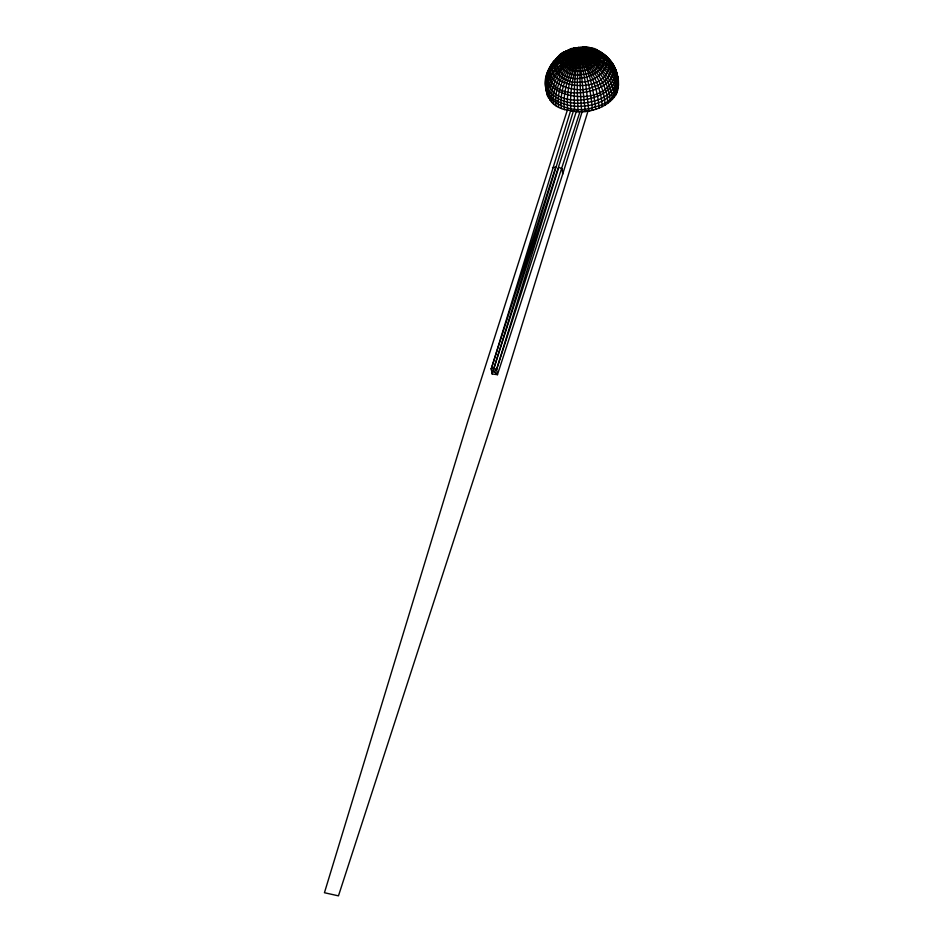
<?xml version="1.0" encoding="UTF-8"?>
<svg xmlns="http://www.w3.org/2000/svg" width="943" height="943" viewBox="0 0 943 943"><rect width="100%" height="100%" fill="white"/><g stroke="black" fill="none" stroke-linecap="round" stroke-linejoin="round"><path stroke-width="1.41" d="M582.373 111.911C594.161 110.932 606.526 106.653 614.176 97.223C615.355 70.996 570.432 35.952 551.525 64.372C530.214 96.198 566.861 117.91 595.634 106.642C626.576 99.817 623.087 63.77 599.182 51.417C588.22 41.975 579.25 54.659 574.747 63.77C567.438 77.703 562.617 93.746 564.48 109.588L578.071 111.816L592.345 110.237C591.414 94.453 587.854 78.906 582.963 63.912C580.982 57.028 575.784 41.586 567.049 51.735M582.126 111.745L562.665 174.207L497.456 374.677L492.163 373.97L491.303 368.725L570.55 110.873M614.176 97.223L615.72 94.972C615.602 72.988 593.819 57.382 573.639 54.623C553.741 50.509 542.92 74.379 546.209 90.823M615.72 94.972L616.934 92.65C618.655 61.036 557.372 36.27 547.73 73.637M616.934 92.65C620.965 63.252 578.413 46.384 555.816 60.623C535.742 81.652 576.409 95.703 592.239 87.192C622.144 79.931 614.082 43.684 583.151 54.859C559.871 58.218 528.41 99.369 564.48 109.588M617.806 90.269C622.969 49.885 542.296 40.655 545.691 85.73M618.337 87.876L618.066 77.621L613.917 65.857M545.797 88.477L546.539 78.599M492.057 371.07L493.201 370.776L573.674 110.154M562.665 174.207L562.146 168.703L558.739 167.335L496.607 369.444L497.456 374.677L493.283 370.788L493.884 368.135L576.656 110.425M608.141 57.983C604.451 53.338 577.045 37.885 579.98 53.751C579.521 73.106 580.216 92.473 581.666 111.781M588.126 110.708L491.727 423.266L338.466 895.85L324.439 892.726L468.223 419.918L567.309 110.237M579.957 111.745L496.607 369.444L494.58 371.401M492.163 373.97L491.303 368.725L555.675 167.041L552.468 167.724M550.382 66.387C538.842 114.079 646.733 89.797 602.883 53.562M572.566 49.979L572.967 49.036M575.654 48.47L578.507 47.374L581.159 47.845M553.635 62.568L557.466 57.217M550.37 66.552L551.867 64.513M549.521 68.91L551.066 66.788M583.917 47.798L582.609 47.362C575.702 67.766 577.222 90.481 578.071 111.816M552.952 62.415L554.637 60.552M585.261 111.498L578.613 47.563C570.692 48.223 563.631 51.924 557.749 57.11C565.364 46.643 577.859 50.71 584.448 60.034C595.858 72.198 604.51 88.159 605.041 105.086M559.8 55.554C569.348 44.533 582.574 57.358 589.976 64.36C599.677 74.992 607.575 88.607 607.728 103.341M562.547 53.197C527.267 81.393 593.972 98.991 606.997 72.528C616.474 57.511 595.174 46.525 582.974 54.67C564.668 61.295 546.857 79.318 549.934 100.111M582.609 47.362L585.992 47.421L585.308 47.256C572.66 64.077 574.216 91.082 574.523 111.604M563.16 52.914L567.804 50.38M574.028 48.176L573.45 48.435L576.244 47.704L577.552 49.213L581.242 61.177L585.851 84.988L588.833 110.979M565.423 51.724L571.871 48.777M568.735 49.932C578.719 49.095 584.082 62.026 589.67 68.591C596.459 80.143 601.799 93.109 602.129 106.677M592.393 110.119L593.536 109.706M491.303 368.725L493.884 368.135L496.607 369.444M580.959 47.339L578.613 47.563M595.587 50.344C585.249 43.897 577.269 59.739 571.965 66.387C564.692 78.976 559.505 93.77 561.45 108.469M580.605 47.398L583.493 47.291M584.577 47.468C608.341 47.68 602.648 74.921 581.961 74.391C562.334 79.507 549.533 54.553 572.778 48.8C589.186 63.275 593.182 88.324 595.752 109.258M492.187 371.79L494.698 372.131M589.646 47.916L590.825 48.14M591.697 48.447C627.449 64.277 574.299 92.249 559.494 70.866C550.795 60.128 566.837 45.311 577.387 54.576C594.903 63.405 609.626 81.239 610.156 101.431M596.778 50.191C585.709 45.971 577.199 58.796 570.857 65.892C562.653 77.786 556.547 92.461 558.633 107.148M601.834 53.68L604.157 54.965C594.385 43.673 579.839 54.258 572.248 62.639C561.816 74.108 553.741 89.762 556.04 105.64M589.328 48.234C580.405 46.596 578.507 61.307 575.702 67.401C571.835 81.581 569.501 96.469 571.045 111.168M602.695 53.48C578.377 41.94 549.404 81.369 553.718 103.942M591.921 48.718L592.911 49.637M607.976 57.959C638.871 90.092 575.277 112.747 553.8 92.473C525.334 60.446 598.157 42.694 613.374 67.519C625.221 81.039 608.565 97.671 594.998 100.748C579.921 105.38 560.614 104.39 549.604 91.766C538.795 76.666 558.881 60.482 572.731 57.37C587.678 53.067 608.058 54.635 615.897 70.112M613.763 65.609C588.102 29.115 506.273 90.976 570.598 105.722C588.927 108.681 615.673 101.373 618.243 79.99C613.421 59.126 587.819 52.832 569.324 57.063C508.819 81.133 588.856 116.213 611.111 82.984C624.29 67.448 602.931 49.024 586.676 54.411C567.474 57.122 546.091 71.809 546.975 93.121M613.374 66.258L615.496 70.866M606.266 56.403L612.467 63.876M546.009 83.703L546.233 91.165L548.508 98.001M617.005 75.746L618.384 80.355L618.525 85.483M616.05 70.43L617.865 78.01M545.726 86.084L547.411 95.797M551.679 102.092C548.708 76.796 573.462 50.733 598.675 51.9C619.445 62.627 595.363 83.974 580.098 81.888C563.655 85.601 542.661 65.173 562.653 53.645C587.218 50.816 611.429 75.251 612.313 99.38M567.698 110.496C565.941 91.73 570.633 72.34 579.898 56.002C590.978 71.008 597.933 89.42 599.029 108.068M597.626 58.572C595.116 73.896 565.588 76.312 562.735 60.246C565.517 45.134 594.503 42.73 597.626 58.572M594.255 57.523C592.192 69.947 568.252 71.904 565.906 58.879C568.158 46.596 591.732 44.639 594.255 57.523M590.766 56.733C589.175 66.14 571.045 67.637 569.242 57.771C570.939 48.435 588.856 46.95 590.766 56.733M587.183 56.215C586.098 62.533 573.945 63.535 572.719 56.91C573.839 50.627 585.909 49.625 587.183 56.215M583.552 55.967C574.688 65.88 574.747 46.879 583.552 55.967"/></g></svg>
